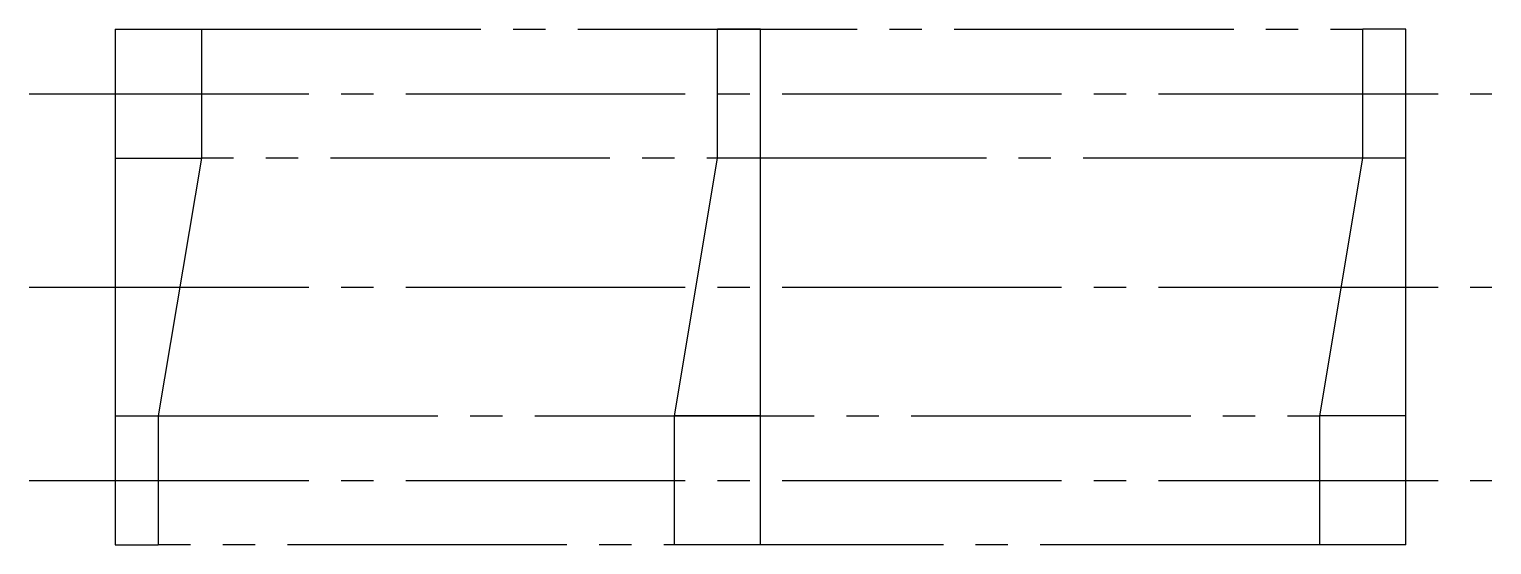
# Model space of a CAD drawing. Extents: x 5.3 to 81.8, y 5 to 61.3.
# Drawn here: x 64.78 to 81.78, y 55.31 to 61.31 of the extents above; entities outside this region: 2.
import ezdxf

# ---------------------------------------------------------------- set-up
doc = ezdxf.new("R2010")
doc.units = 0
doc.header["$LTSCALE"] = 0.25
doc.linetypes.add('CENTER', pattern=[17.5, 13, -1.5, 1.5, -1.5])
doc.linetypes.add('PHANTOM', pattern=[63.5, 31.75, -6.35, 6.35, -6.35, 6.35, -6.35])
doc.layers.get('0').update_dxf_attribs({"linetype": 'CONTINUOUS'})
doc.layers.add('CENTER', color=1, linetype='CENTER')
doc.styles.get("Standard").update_dxf_attribs({"font": 'txt.shx'})

msp = doc.modelspace()

# ---------------------------------------------------------------- linework, layer by layer
for p, q in [((65.78, 61.311), (65.78, 55.311)), ((65.78, 61.311), (66.78, 61.311)), ((66.78, 61.311), (66.78, 59.811)), ((80.78, 61.311), (80.28, 61.311)), ((80.28, 59.811), (80.28, 61.311)), ((80.78, 55.311), (80.78, 61.311)), ((65.78, 59.811), (65.78, 59.812)), ((65.78, 59.811), (66.78, 59.811)), ((66.78, 59.811), (66.28, 56.811)), ((79.78, 56.811), (80.28, 59.811)), ((80.78, 59.811), (80.28, 59.811)), ((65.78, 58.311), (65.78, 58.311)), ((65.78, 56.811), (66.28, 56.811)), ((66.28, 56.811), (66.28, 55.311)), ((79.78, 55.311), (79.78, 56.811)), ((80.78, 56.811), (79.78, 56.811)), ((65.78, 55.311), (66.28, 55.311)), ((80.78, 55.311), (79.78, 55.311))]:
    msp.add_line(p, q)
at = {"color": 3, "linetype": 'PHANTOM'}
for p, q in [((72.78, 59.811), (72.78, 61.311)), ((73.28, 61.311), (72.78, 61.311)), ((73.28, 55.311), (73.28, 61.311)), ((72.28, 56.811), (72.78, 59.811)), ((73.28, 59.811), (72.78, 59.811)), ((72.28, 55.311), (72.28, 56.811)), ((73.28, 56.811), (72.28, 56.811)), ((73.28, 55.311), (72.28, 55.311))]:
    msp.add_line(p, q, dxfattribs=at)
at = {"layer": 'CENTER', "color": 1, "linetype": 'CENTER'}
for p, q in [((66.78, 61.311), (80.28, 61.311)), ((64.78, 60.561), (81.78, 60.561)), ((80.28, 59.811), (66.78, 59.811)), ((64.78, 58.311), (81.78, 58.311)), ((66.28, 56.811), (79.78, 56.811)), ((64.78, 56.061), (81.78, 56.061)), ((79.78, 55.311), (66.28, 55.311))]:
    msp.add_line(p, q, dxfattribs=at)

# ---------------------------------------------------------------- texts
for s, p in [('SWF6-15', (5, 12.5)), ('SWF06', (5, 5))]:
    msp.add_text(s, height=2).set_placement(p)

doc.saveas('drawing.dxf')
